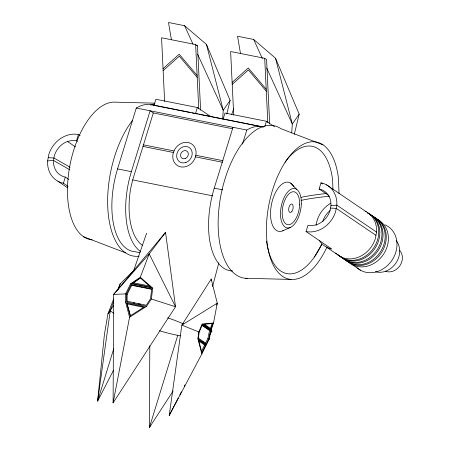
<?xml version="1.0" encoding="UTF-8"?>
<svg xmlns="http://www.w3.org/2000/svg" width="450" height="450" viewBox="0 0 450 450"><rect width="100%" height="100%" fill="white"/><g stroke="black" fill="none" stroke-linecap="round" stroke-linejoin="round"><path stroke-width="0.67" d="M113.518 401.535L113.108 402.874L129.561 317.222L125.556 301.95L125.595 293.884L130.624 283.764L140.304 277.251L149.203 253.89L165.549 232.403L175.517 306.754L113.108 402.874L113.631 294.429L165.549 232.403L164.914 233.64M126.501 293.996L126.467 301.134L146.273 305.241L150.474 298.766L151.757 288.979L131.04 284.856L126.501 293.996L127.153 294.435L127.119 301.579M149.805 345.639L149.411 427.5L173.149 390.938M211.179 280.44L211.185 279.056L181.851 325.097L169.228 415.434L201.864 353.931L209.261 339.069L211.106 330.193L213.514 323.055L217.266 303.154L211.185 279.056M222.649 119.132L223.222 110.244L206.449 44.443L184.573 25.701L168.497 22.5L171.422 39.786M291.724 132.885L292.298 123.998L275.518 58.202L253.643 39.454L237.566 36.253L240.491 53.544M129.561 317.222L146.599 306.315L151.341 299.008L152.758 288.174L140.304 277.251M113.647 299.036L107.927 313.886L104.406 334.524L97.616 401.175L113.597 370.108M113.647 301.613L110.239 310.832L97.616 401.175L113.709 348.857M201.864 353.931L197.882 338.709L198.821 331.988L202.129 324.101L213.514 323.055M68.001 186.339L63.416 183.234A25.886 22.067 -55.8 0 1 47.621 160.931L48.808 154.479A25.886 22.067 -55.8 0 1 78.401 134.528L80.117 135.692M195.491 156.887L196.088 153.664A12.943 11.031 -55.8 0 0 188.184 142.509A12.943 11.031 -55.8 0 0 174.735 149.411L173.391 152.488A12.943 11.031 -55.8 0 0 180.692 166.866A12.943 11.031 -55.8 0 0 195.491 156.887L222.508 162.27M322.734 184.005L321.013 182.841L319.123 188.983A19.361 16.504 -55.8 0 1 330.941 205.661L330.053 210.487A19.361 16.504 -55.8 0 1 316.935 224.612L312.39 225.636L307.918 225.405L306.034 231.547L331.802 249.03A25.886 22.067 -55.8 0 1 319.343 240.497M365.068 211.191A25.886 22.067 -55.8 0 1 376.543 232.093L375.356 238.545A25.886 22.067 -55.8 0 1 337.618 254.762M206.376 343.71L198.366 338.124L199.192 332.179L202.185 325.052L210.583 330.75L208.918 338.771L206.376 343.71L205.346 343.502L207.889 338.569L209.554 330.548L201.713 325.226M140.653 251.55A64.721 31.849 -78.7 0 1 131.372 171.664L150.103 110.784L153.298 112.95L132.694 179.921L130.697 188.331A58.196 28.637 -78.7 0 0 142.543 245.407M226.834 113.906L230.113 100.389L206.449 44.443M294.266 134.421L299.188 114.142L275.518 58.202M212.574 286.509L218.841 262.761M216.731 305.168L217.266 303.154L181.851 325.097L198.821 331.988M63.416 183.234L65.306 177.092A19.361 16.504 -55.8 0 1 53.494 160.414L54.383 155.588A19.361 16.504 -55.8 0 1 67.494 141.463L72.045 140.434L76.511 140.67L77.659 141.446M76.511 140.67L78.401 134.528M139.995 252.692L134.73 251.646A64.721 31.849 -78.7 0 1 117.562 168.913L136.288 108.028A71.466 35.168 -78.7 0 1 152.657 104.929M153.124 105.058A71.466 35.168 -78.7 0 1 154.041 105.356L155.914 99.264L197.359 107.522L210.825 116.657M146.621 233.19L133.296 271.659M197.359 107.522L195.486 113.608L192.088 112.933M232.718 270.951A64.721 31.849 -78.7 0 1 214.262 188.173L232.993 127.288M177.789 335.244L149.411 427.5L150.261 425.571M242.482 144.09L246.808 130.039A71.466 35.168 -78.7 0 1 263.171 126.939M169.847 413.421L169.228 415.434L178.178 398.036M264.746 126.754L266.428 121.275L224.989 113.023L223.116 119.109L263.199 127.091M210.864 329.389L203.377 324.309L212.873 323.438L210.864 329.389L210.442 328.399L212.226 323.111M231.654 114.587L233.758 108.619M118.277 289.097L120.223 283.826L134.111 270.163M108.849 312.784L109.665 310.838M117.484 290.166L120.223 283.826M201.386 351.624L204.587 345.06L205.678 344.919L201.893 352.676L198.568 339.964L205.678 344.919M127.153 294.435L131.698 285.3L151.74 289.288M179.781 394.931L181.378 391.826M184.252 386.235L184.894 384.992M314.421 256.978L321.75 244.44M107.927 313.886L113.625 305.522M209.908 334.327L211.821 331.38L211.449 328.601M230.113 100.389L223.222 110.244L197.651 54.304M299.188 114.142L292.298 123.998L266.721 68.062M208.108 340.594L209.261 339.069M132.362 283.494L140.434 278.066L150.817 287.173L132.362 283.494L140.04 278.066M163.052 68.648L179.224 54.219L197.123 75.437M163.148 70.627L179.319 56.199L197.224 77.417M232.121 82.406L248.299 67.972L266.197 89.19M232.217 84.386L248.394 69.953L266.293 91.17M282.701 230.844L290.239 227.503M47.621 160.931L53.494 160.414L69.581 169.661M330.941 205.661L336.814 205.144L376.543 232.093M125.595 293.884L113.631 294.429L149.203 253.89L175.517 306.754L151.341 299.008M154.778 103.168L115.571 102.172A69.902 34.397 -78.7 0 0 69.407 168.193A69.902 34.397 -78.7 0 0 92.154 239.822M245.576 278.28L291.082 279.433M48.212 157.703L53.938 158.001L70.02 167.248M330.497 208.074L336.218 208.367L375.947 235.322M200.61 110.138L197.499 45.827L195.632 44.561L161.556 37.777L164.632 101.385M269.685 123.896L266.574 59.58L264.707 58.314L230.631 51.531L233.708 115.144M196.138 45.557L197.499 45.827M151.245 104.619L261.759 126.63M154.041 105.356L190.727 112.663M196.161 113.743L197.505 114.013M198.855 114.278L222.441 118.974M136.288 108.028L246.808 130.039M153.298 112.95L232.763 128.773M143.483 144.861L174.06 150.947M195.789 155.273L222.969 160.689M142.999 146.436L173.391 152.488M117.562 168.913L131.372 171.664M214.262 188.173L222.812 189.872M132.694 179.921L212.844 195.879M133.121 282.724L150.21 286.127M130.624 283.764L152.758 288.174M209.554 330.548L210.583 330.75M207.889 338.569L208.918 338.771M133.267 302.85L134.629 303.137M138.049 303.846L140.777 304.408M125.556 301.95L146.599 306.315M126.889 303.131L144.461 306.771L130.23 315.877L126.889 303.131L130.545 316.058M127.378 303.975L144.276 307.479M323.021 144.855L281.059 128.745A77.664 38.222 -78.7 0 0 221.873 190.704A77.664 38.222 -78.7 0 0 247.584 278.336M83.633 236.751L125.595 252.861M266.428 121.275L274.511 126.754M326.481 184.809L366.21 211.759M319.123 188.983L328.86 195.587M326.334 247.061L340.296 256.528M352.108 264.544L360.697 270.371M67.494 141.463L75.516 146.903M65.306 177.092L68.743 179.426M57.954 181.266L67.742 187.903M204.114 324.101L210.442 328.399M202.129 324.101L211.106 330.193M131.04 284.856L131.698 285.3M110.239 310.832L113.659 313.155M202.483 341.511L203.631 342.309M197.882 338.709L206.393 344.638M198.574 340.869L204.587 345.06M290.801 183.229L296.719 189.405M253.643 39.454L262.361 58.528M184.573 25.701L192.999 44.134M211.326 329.349L211.821 331.38M264.707 58.314L267.817 122.625M195.632 44.561L198.743 108.872M339.036 193.573L338.484 178.627A69.902 34.397 -78.7 0 0 289.614 156.083A69.902 34.397 -78.7 0 0 271.671 261.529A69.902 34.397 -78.7 0 0 326.779 247.449M332.966 189.596L332.623 180.259A64.896 31.939 -78.7 0 0 284.963 162.338M180.574 335.886A41.94 7.425 17.1 0 1 159.379 330.733M167.653 317.829A41.94 7.425 17.1 0 1 183.521 323.916M399.532 250.279A12.831 10.935 -55.8 0 1 399.921 265.725A12.831 10.935 -55.8 0 1 385.453 271.221M396.186 240.615A19.361 16.504 -55.8 0 1 396 262.929A19.361 16.504 -55.8 0 1 375.429 271.727M376.284 218.942A25.886 22.067 -55.8 0 1 383.271 254.627A25.886 22.067 -55.8 0 1 347.524 261.045M384.874 224.769A25.886 22.067 -55.8 0 1 392.276 259.83A25.886 22.067 -55.8 0 1 357.036 267.767M373.534 217.243A25.886 22.067 -55.8 0 1 381.538 252.54A25.886 22.067 -55.8 0 1 345.831 260.044M373.067 216.754A25.886 22.067 -55.8 0 1 380.048 252.439A25.886 22.067 -55.8 0 1 344.306 258.863M370.918 215.297A25.886 22.067 -55.8 0 1 378.315 250.357A25.886 22.067 -55.8 0 1 343.074 258.3M369.844 214.571A25.886 22.067 -55.8 0 1 376.83 250.256A25.886 22.067 -55.8 0 1 341.083 256.674M367.695 213.114A25.886 22.067 -55.8 0 1 375.3 247.854A25.886 22.067 -55.8 0 1 340.341 256.539M367.211 212.648A25.886 22.067 -55.8 0 1 373.393 248.377A25.886 22.067 -55.8 0 1 337.86 254.492M336.634 253.929A25.886 22.067 -55.8 0 1 335.711 253.035M321.013 182.841A25.886 22.067 -55.8 0 1 336.814 205.144L335.627 211.596A25.886 22.067 -55.8 0 1 306.034 231.547M316.114 225.439A25.886 22.067 -55.8 0 1 330.632 203.304M322.762 221.383A19.361 16.504 -55.8 0 1 330.075 210.578M321.756 244.159A64.896 31.939 -78.7 0 1 269.404 254.008M269.173 253.294A64.896 31.939 -78.7 0 1 266.524 241.104M301.179 200.34A114.367 31.202 2 0 1 329.332 196.262M283.832 230.287A25.031 12.319 -78.7 0 1 271.834 202.719A25.031 12.319 -78.7 0 1 293.968 186.975M301.067 197.347A114.367 31.202 2 0 1 326.683 193.511M139.129 256.179A77.664 38.222 -78.7 0 1 107.786 207.804A77.664 38.222 -78.7 0 1 132.373 120.549M150.727 105.126A77.664 38.222 -78.7 0 1 154.924 103.781M301.326 203.917L301.151 199.086A20.025 9.855 -78.7 0 0 284.76 196.279A20.025 9.855 -78.7 0 0 285.907 227.526A20.025 9.855 -78.7 0 0 301.326 203.917M299.632 204.626L299.486 200.576A16.762 8.246 -78.7 0 0 285.767 198.231A16.762 8.246 -78.7 0 0 286.723 224.381A16.762 8.246 -78.7 0 0 299.632 204.626M291.915 211.371A4.314 2.121 -78.7 0 0 292.174 204.188A4.314 2.121 -78.7 0 0 288.681 209.177A4.314 2.121 -78.7 0 0 291.915 211.371M185.963 162.45A8.629 7.357 -55.8 0 0 190.288 148.393A8.629 7.357 -55.8 0 0 177.075 153.219A8.629 7.357 -55.8 0 0 185.963 162.45M185.203 158.569A4.314 3.679 -55.8 0 0 187.363 151.537A4.314 3.679 -55.8 0 0 180.754 153.956A4.314 3.679 -55.8 0 0 185.203 158.569"/></g></svg>
